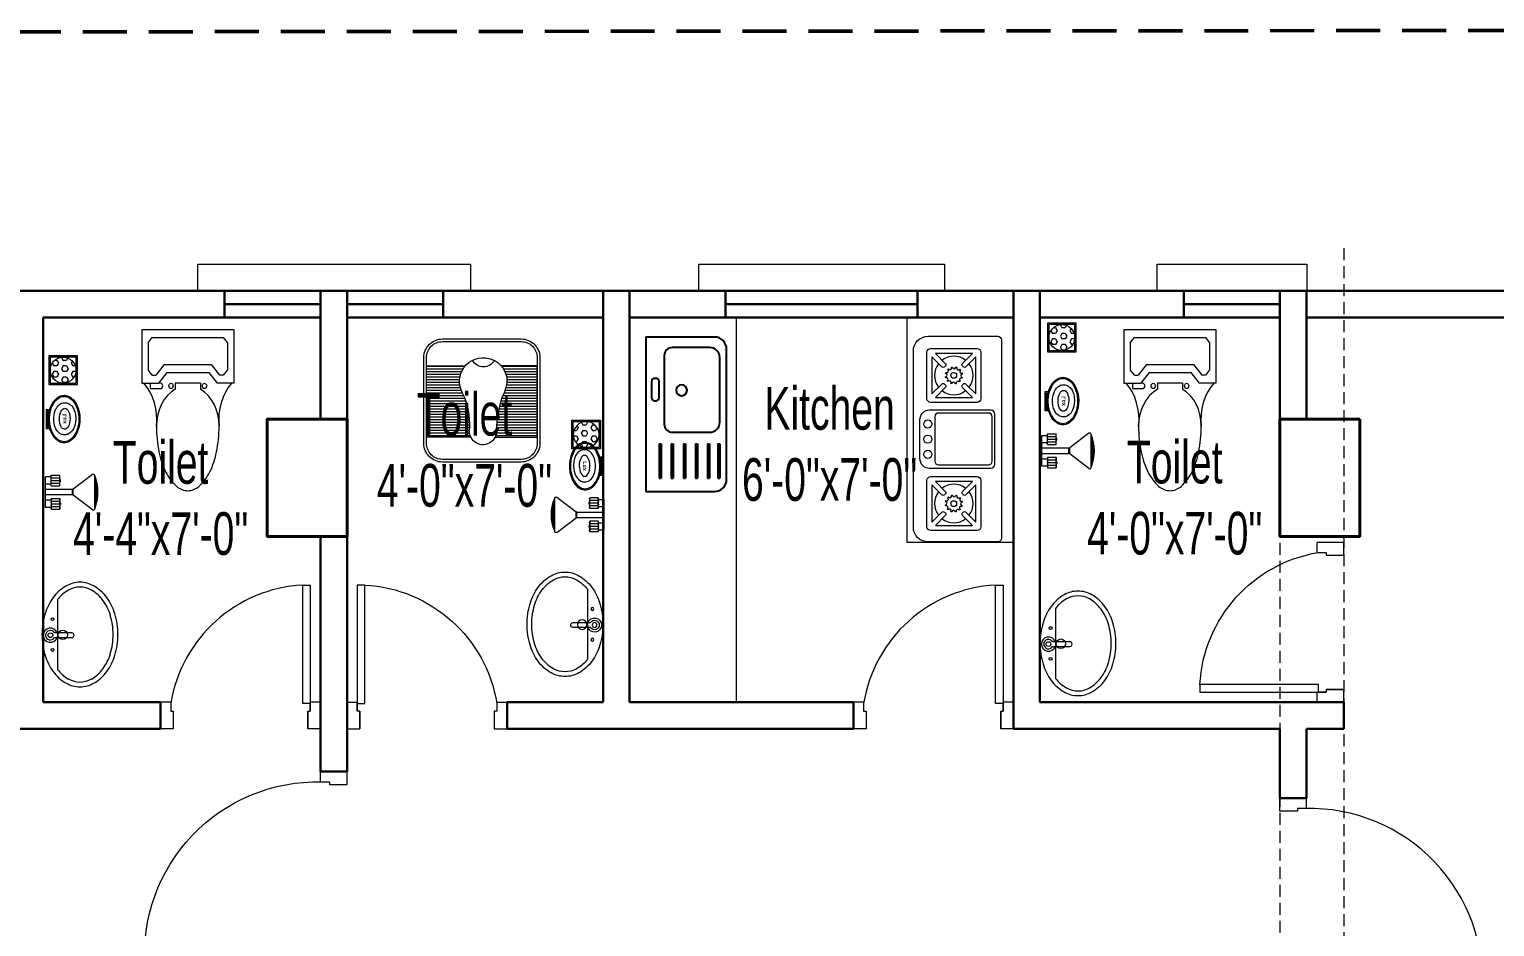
# Model space of a CAD drawing. Header units: inches. Extents: x 64086 to 138972, y -13497 to 16809.
# Drawn here: x 99157 to 99432, y -11546.3 to -11378 of the extents above; entities that cross this region are included whole.
import ezdxf

# ---------------------------------------------------------------- set-up
doc = ezdxf.new("R2010")
doc.units = ezdxf.units.IN
doc.header["$LTSCALE"] = 0.5
doc.header["$MEASUREMENT"] = 0
doc.linetypes.add('DASHED', pattern=[0.75, 0.5, -0.25])
doc.layers.get('0').update_dxf_attribs({"lineweight": 13})
for name, color, linetype, lineweight in [('A-TOIL', 6, 'Continuous', 15), ('BEAM 2', 87, 'Continuous', 15), ('Boundary', 6, 'DASHED', 50), ('Column', 1, 'Continuous', 40), ('e-tv+tel', 5, 'Continuous', 25), ('eq1', 113, 'Continuous', 25), ('f2', 94, 'Continuous', 25), ('fixture', 24, 'Continuous', 13), ('fur', 42, 'Continuous', 15), ('P-BASIN1', 6, 'Continuous', 15), ('P-COMMODE', 6, 'Continuous', 15), ('P-FLOOR-DRAIN', 4, 'Continuous', 15), ('P-SHOWER', 7, 'Continuous', 15), ('P.cap', 4, 'Continuous', 20), ('railing', 30, 'Continuous', 15), ('Raling', 35, 'Continuous', 20), ('Text-2', 7, 'Continuous', 18), ('TEXT-IN', 7, 'Continuous', 15), ('WALL', 7, 'Continuous', 30), ('WALL-0', 7, 'Continuous', 18), ('Wall_20', 253, 'Continuous', 20)]:
    doc.layers.add(name, color=color, linetype=linetype, lineweight=lineweight)
doc.styles.get("Standard").update_dxf_attribs({"font": 'ARIALNB.TTF'})
doc.styles.add('STYLE1', font='ARIALN.TTF', dxfattribs={"width": 0.8})
pattern_1 = [(225, (19362.28457, 30685.39488), (-0.0883883476, 0.0883883476), [])]

# ---------------------------------------------------------------- blocks, each defined once
blk = doc.blocks.new('door-3')
at = {"layer": 'railing'}
for p, q in [((98873.42, -21113.88), (98873.42, -21080.69)), ((98873.42, -21080.69), (98874.85, -21080.69)), ((98874.85, -21080.69), (98874.85, -21113.88)), ((98836.75, -21118.64), (98836.75, -21113.64)), ((98838.65, -21113.64), (98836.75, -21113.64)), ((98838.66, -21113.88), (98838.66, -21115.31)), ((98838.66, -21113.88), (98838.66, -21115.31)), ((98838.66, -21115.31), (98839.13, -21115.31)), ((98839.13, -21115.31), (98839.13, -21118.64)), ((98839.13, -21115.31), (98839.13, -21118.64)), ((98874.85, -21113.88), (98873.42, -21113.88)), ((98874.37, -21115.31), (98874.37, -21118.64)), ((98874.37, -21118.64), (98874.37, -21115.31)), ((98874.37, -21115.31), (98874.85, -21115.31)), ((98876.75, -21113.64), (98874.85, -21113.64)), ((98874.85, -21113.88), (98874.85, -21115.31)), ((98874.85, -21115.31), (98874.85, -21113.88)), ((98876.75, -21113.64), (98876.75, -21118.64)), ((98839.13, -21118.64), (98836.75, -21118.64)), ((98876.75, -21118.64), (98874.37, -21118.64))]:
    blk.add_line(p, q, dxfattribs=at)
blk.add_arc((98871.12, -21113.08), 32.47, 85.9343, 181.4162, dxfattribs=at)
blk = doc.blocks.new('toilet d')
at = {"layer": 'railing'}
for p, q in [((98951.72, -21113.88), (98951.72, -21091.64)), ((98951.72, -21091.64), (98953.15, -21091.64)), ((98953.15, -21091.64), (98953.15, -21113.88)), ((98925.06, -21118.64), (98925.06, -21113.64)), ((98927, -21113.64), (98925.06, -21113.64)), ((98926.96, -21113.88), (98926.96, -21115.31)), ((98926.96, -21113.88), (98926.96, -21115.31)), ((98926.96, -21115.31), (98927.44, -21115.31)), ((98927.44, -21115.31), (98927.44, -21118.64)), ((98927.44, -21115.31), (98927.44, -21118.64)), ((98953.15, -21113.88), (98951.72, -21113.88)), ((98952.68, -21115.31), (98952.68, -21118.64)), ((98952.68, -21118.64), (98952.68, -21115.31)), ((98952.68, -21115.31), (98953.15, -21115.31)), ((98955.06, -21113.64), (98953.15, -21113.64)), ((98953.15, -21113.88), (98953.15, -21115.31)), ((98953.15, -21115.31), (98953.15, -21113.88)), ((98955.06, -21113.64), (98955.06, -21118.64)), ((98927.44, -21118.64), (98925.06, -21118.64)), ((98955.06, -21118.64), (98952.68, -21118.64))]:
    blk.add_line(p, q, dxfattribs=at)
blk.add_arc((98953.17, -21118.15), 26.55, 93.112, 170.7406, dxfattribs=at)
blk = doc.blocks.new('RFG')
at = {"layer": 'eq1'}
for p, q in [((58975.63, -1234.82), (58975.16, -1234.82)), ((58978, -1234.82), (58977.52, -1234.82)), ((58980.84, -1234.82), (58980.36, -1234.82)), ((58983.67, -1234.82), (58983.2, -1234.82)), ((58986.51, -1234.82), (58986.04, -1234.82)), ((58989.35, -1234.82), (58988.88, -1234.82)), ((58975.63, -1242.84), (58975.16, -1242.84)), ((58978, -1242.84), (58977.52, -1242.84)), ((58980.84, -1242.84), (58980.36, -1242.84)), ((58983.67, -1242.84), (58983.2, -1242.84)), ((58986.51, -1242.84), (58986.04, -1242.84)), ((58989.35, -1242.84), (58988.88, -1242.84))]:
    blk.add_line(p, q, dxfattribs=at)
for points in [[(58976.37, -1209.78), (58992.47, -1209.78), (58992.45, -1245.97), (58976.37, -1245.97, -0.414214), (58973.53, -1243.14), (58973.53, -1212.62, -0.414214)], [(58988.15, -1221.65), (58988.15, -1230.22, -0.414214), (58986.26, -1232.11), (58977.49, -1232.11, -0.414214), (58975.12, -1229.74), (58975.12, -1214.61, -0.414214), (58977.49, -1212.24), (58986.26, -1212.24, -0.414214), (58988.15, -1214.13)], [(58990.06, -1219.46), (58990.42, -1219.46, -0.414214), (58991.13, -1220.17), (58991.13, -1223.99, -0.414214), (58990.42, -1224.7), (58990.06, -1224.7, -0.414214), (58989.35, -1223.99), (58989.35, -1220.17, -0.414214)]]:
    blk.add_lwpolyline(points, format="xyb", close=True, dxfattribs=at)
for points in [[(58975.16, -1234.82), (58975.16, -1242.84)], [(58975.63, -1234.82), (58975.63, -1242.84)], [(58977.52, -1234.82), (58977.52, -1242.84)], [(58978, -1234.82), (58978, -1242.84)], [(58980.36, -1234.82), (58980.36, -1242.84)], [(58980.84, -1234.82), (58980.84, -1242.84)], [(58983.2, -1234.82), (58983.2, -1242.84)], [(58983.67, -1234.82), (58983.67, -1242.84)], [(58986.04, -1234.82), (58986.04, -1242.84)], [(58986.51, -1234.82), (58986.51, -1242.84)], [(58988.88, -1234.82), (58988.88, -1242.84)], [(58989.35, -1234.82), (58989.35, -1242.84)]]:
    blk.add_lwpolyline(points, dxfattribs=at)
blk.add_circle((58984.09, -1222.25), 1.28, dxfattribs=at)
blk = doc.blocks.new('p-basin11')
at = {"lineweight": 13}
for p, q in [((-0.49, 4.45), (-0.49, 0.85)), ((0.5, 0.86), (0.5, 4.45)), ((-7.44, 1.49), (7.15, 1.49))]:
    blk.add_line(p, q, dxfattribs=at)
for centre, radius in [((-0.08, 2.58), 0.99), ((-3.35, 0.44), 0.298), ((0, 0), 0.495), ((3.06, 0.44), 0.298)]:
    blk.add_circle(centre, radius, dxfattribs=at)
for centre, radius, start, end in [((-1.18, 2.6), 11.33, 106.7647, 126.0274), ((-1.18, 2.6), 10.34, 106.7647, 126.0274), ((-1.18, 2.6), 10.34, 106.7647, 126.0274), ((-0.15, -0.85), 14.92, 90, 106.7647), ((-0.15, -0.85), 13.93, 90, 106.7647), ((-0.15, -0.85), 13.93, 90, 106.7647), ((-0.15, -0.85), 14.92, 73.2353, 90), ((-0.15, -0.85), 13.93, 73.2353, 90), ((-0.15, -0.85), 13.93, 73.2353, 90), ((0.89, 2.6), 10.34, 53.9726, 73.2353), ((0.89, 2.6), 10.34, 53.9726, 73.2353), ((0.89, 2.6), 11.33, 53.9726, 73.2353), ((-2.77, 4.78), 8.63, 126.0274, 150.3366), ((-2.77, 4.78), 7.64, 126.0274, 150.3366), ((-2.77, 4.78), 7.64, 126.0274, 150.3366), ((2.48, 4.78), 7.64, 29.6634, 53.9726), ((2.48, 4.78), 8.63, 29.6634, 53.9726), ((-5.2, 6.16), 5.84, 150.3366, 180), ((-5.2, 6.16), 5.84, 180, 209.6634), ((-5.2, 6.16), 4.85, 150.3366, 180), ((-5.2, 6.16), 4.85, 150.3366, 180), ((-5.2, 6.16), 4.85, 180, 209.6634), ((4.9, 6.16), 4.85, 0, 29.6634), ((4.9, 6.16), 4.85, 360, 29.6634), ((4.9, 6.16), 4.85, 330.3366, 0), ((4.9, 6.16), 5.84, 0, 29.6634), ((4.9, 6.16), 5.84, 330.3366, 0), ((-2.77, 7.54), 8.63, 209.6634, 233.9726), ((-2.77, 7.54), 7.64, 209.6634, 232.3), ((0, 4.45), 0.495, 0, 180), ((2.48, 7.54), 7.64, 307.7, 330.3366), ((2.48, 7.54), 8.63, 306.0274, 330.3366), ((-1.18, 9.72), 11.33, 233.9726, 253.2353), ((0, 0), 1.48, 109.6514, 70.3603), ((0, 0), 0.99, 120.3431, 59.7554), ((0.89, 9.72), 11.33, 286.7647, 306.0274), ((-0.15, 13.16), 14.92, 253.2353, 270), ((-0.15, 13.16), 14.92, 270, 286.7647)]:
    blk.add_arc(centre, radius, start, end, dxfattribs=at)
blk = doc.blocks.new('pp-sh')
at = {"ltscale": 0.01}
h = blk.add_hatch(dxfattribs=at)
h.set_pattern_fill('ANSI31', color=256, style=0)
h.set_pattern_definition(pattern_1)
h.paths.add_polyline_path([(18743.58, 25839.35), (18749.1, 25839.35, 0.199471)])
h = blk.add_hatch(dxfattribs=at)
h.set_pattern_fill('ANSI31', color=256, style=0)
h.set_pattern_definition(pattern_1)
h.paths.add_polyline_path([(18745.89, 25835.65), (18746.8, 25835.65, -0.163612), (18746.84, 25835.78), (18745.84, 25835.78, -0.163612)])
for p, q in [((18743.4, 25839), (18745.84, 25835.78)), ((18749.1, 25839.35), (18743.58, 25839.35)), ((18749.28, 25839), (18746.84, 25835.78)), ((18746.84, 25835.78), (18745.84, 25835.78)), ((18746.8, 25835.65), (18745.89, 25835.65)), ((18745.89, 25835.65), (18745.89, 25831.13)), ((18746.8, 25835.65), (18746.8, 25831.13)), ((18745.28, 25833.51), (18743.51, 25833.51)), ((18743.51, 25832.08), (18743.51, 25833.51)), ((18743.95, 25832.08), (18743.95, 25833.51)), ((18744.54, 25833.62), (18744.26, 25833.62)), ((18744.26, 25833.59), (18744.26, 25833.62)), ((18744.4, 25833.59), (18744.4, 25833.62)), ((18744.4, 25832.08), (18744.4, 25833.51)), ((18744.54, 25833.59), (18744.54, 25833.62)), ((18744.84, 25832.08), (18744.84, 25833.51)), ((18745.28, 25832.08), (18745.28, 25833.51)), ((18747.4, 25832.08), (18747.4, 25833.51)), ((18747.4, 25833.51), (18749.17, 25833.51)), ((18747.84, 25832.08), (18747.84, 25833.51)), ((18748.15, 25833.59), (18748.15, 25833.62)), ((18748.15, 25833.62), (18748.42, 25833.62)), ((18748.29, 25833.59), (18748.29, 25833.62)), ((18748.29, 25832.08), (18748.29, 25833.51)), ((18748.42, 25833.59), (18748.42, 25833.62)), ((18748.73, 25832.08), (18748.73, 25833.51)), ((18749.17, 25832.08), (18749.17, 25833.51)), ((18745.28, 25832.08), (18743.51, 25832.08)), ((18743.8, 25832.04), (18743.8, 25831.13)), ((18748.88, 25831.13), (18743.8, 25831.13)), ((18744.99, 25832.04), (18744.99, 25831.13)), ((18746.8, 25831.13), (18745.89, 25831.13)), ((18747.4, 25832.08), (18749.17, 25832.08)), ((18747.69, 25832.04), (18747.69, 25831.13)), ((18748.88, 25832.04), (18748.88, 25831.13))]:
    blk.add_line(p, q, dxfattribs=at)
for centre, radius, start, end in [((18746.34, 25832.71), 7.19, 67.4384, 112.5616), ((18743.58, 25839.13), 0.222, 90, 216.0286), ((18749.1, 25839.13), 0.222, 323.9714, 90), ((18745.67, 25835.65), 0.222, 0, 37.1678), ((18747.02, 25835.65), 0.222, 142.8322, 180), ((18743.73, 25832.87), 0.68, 70.9882, 109.0118), ((18743.73, 25833.55), 0, 152.3346, 180), ((18744.4, 25832.37), 1.22, 68.7379, 111.2621), ((18744.18, 25832.87), 0.68, 70.9882, 109.0118), ((18744.62, 25832.87), 0.68, 70.9882, 109.0118), ((18745.06, 25832.87), 0.68, 70.9882, 109.0118), ((18747.62, 25832.87), 0.68, 70.9882, 109.0118), ((18748.29, 25832.37), 1.22, 68.7379, 111.2621), ((18748.06, 25832.87), 0.68, 70.9882, 109.0118), ((18748.51, 25832.87), 0.68, 70.9882, 109.0118), ((18748.95, 25832.87), 0.68, 70.9882, 109.0118), ((18748.95, 25833.55), 0, 0, 27.6654), ((18743.73, 25832.72), 0.68, 250.9882, 289.0118), ((18744.18, 25832.72), 0.68, 250.9882, 289.0118), ((18744.62, 25832.72), 0.68, 250.9882, 289.0118), ((18745.06, 25832.72), 0.68, 250.9882, 289.0118), ((18747.62, 25832.72), 0.68, 250.9882, 289.0118), ((18748.06, 25832.72), 0.68, 250.9882, 289.0118), ((18748.51, 25832.72), 0.68, 250.9882, 289.0118), ((18748.95, 25832.72), 0.68, 250.9882, 289.0118)]:
    blk.add_arc(centre, radius, start, end, dxfattribs=at)
blk = doc.blocks.new('RY')
at = {"layer": 'fixture'}
for p, q in [((227073.05, -59649.09), (227072.37, -59649.09)), ((227073.05, -59649.32), (227072.43, -59649.32)), ((227073.05, -59649.54), (227072.48, -59649.54)), ((227073.05, -59649.76), (227072.52, -59649.76)), ((227073.05, -59649.98), (227072.56, -59649.98)), ((227073.05, -59650.2), (227072.59, -59650.2)), ((227073.05, -59650.42), (227072.61, -59650.42)), ((227073.05, -59650.64), (227072.62, -59650.64)), ((227073.05, -59652.62), (227073.05, -59649.09)), ((227072.39, -59652.62), (227073.05, -59652.62)), ((227073.05, -59652.4), (227072.45, -59652.4)), ((227073.05, -59652.18), (227072.49, -59652.18)), ((227073.05, -59651.96), (227072.54, -59651.96)), ((227073.05, -59651.74), (227072.57, -59651.74)), ((227073.05, -59651.52), (227072.59, -59651.52)), ((227073.05, -59651.3), (227072.61, -59651.3)), ((227073.05, -59651.08), (227072.62, -59651.08)), ((227073.05, -59650.86), (227072.63, -59650.86))]:
    blk.add_line(p, q, dxfattribs=at)
at = {"layer": 'fixture', "color": 37}
blk.add_ellipse((227069.56, -59650.94), major_axis=(0.03, 1.96), ratio=0.508227, dxfattribs=at)
at = {"layer": 'fixture'}
for points, knots in [([(227069.67, -59655.34), (227070.14, -59655.34), (227070.61, -59655.17), (227071.49, -59654.46), (227071.88, -59653.92), (227072.44, -59652.6), (227072.61, -59651.83), (227072.64, -59650.26), (227072.52, -59649.46), (227072.02, -59648.09), (227071.65, -59647.51), (227070.8, -59646.71), (227070.32, -59646.49), (227069.39, -59646.39), (227068.91, -59646.52), (227068.01, -59647.13), (227067.6, -59647.62), (227066.98, -59648.88), (227066.78, -59649.63), (227066.67, -59651.2), (227066.76, -59652), (227067.19, -59653.43), (227067.53, -59654.05), (227068.36, -59654.94), (227068.83, -59655.21), (227069.42, -59655.33), (227069.54, -59655.34), (227069.67, -59655.34)], [0, 0, 0, 0, 0.512242, 0.512242, 1.024485, 1.024485, 1.536727, 1.536727, 2.04897, 2.04897, 2.561212, 2.561212, 3.073455, 3.073455, 3.585697, 3.585697, 4.09794, 4.09794, 4.610182, 4.610182, 5.122425, 5.122425, 5.634667, 5.634667, 6.14691, 6.14691, 6.283185, 6.283185, 6.283185, 6.283185]), ([(227069.67, -59655.14), (227070.05, -59655.14), (227070.44, -59655.01), (227071.19, -59654.47), (227071.55, -59654.05), (227072.1, -59652.97), (227072.3, -59652.32), (227072.46, -59650.96), (227072.43, -59650.24), (227072.15, -59648.92), (227071.9, -59648.32), (227071.27, -59647.37), (227070.89, -59647.03), (227070.12, -59646.65), (227069.74, -59646.59), (227068.97, -59646.73), (227068.58, -59646.93), (227067.86, -59647.63), (227067.53, -59648.13), (227067.07, -59649.31), (227066.93, -59650), (227066.89, -59651.43), (227067, -59652.18), (227067.43, -59653.43), (227067.73, -59653.96), (227068.41, -59654.72), (227068.79, -59654.96), (227069.34, -59655.12), (227069.5, -59655.14), (227069.67, -59655.14)], [0, 0, 0, 0, 0.466932, 0.466932, 0.933864, 0.933864, 1.400796, 1.400796, 1.867727, 1.867727, 2.334659, 2.334659, 2.801591, 2.801591, 3.268523, 3.268523, 3.735455, 3.735455, 4.202387, 4.202387, 4.669318, 4.669318, 5.165008, 5.165008, 5.62593, 5.62593, 6.080806, 6.080806, 6.283185, 6.283185, 6.283185, 6.283185])]:
    blk.add_open_spline(points, degree=3, knots=knots, dxfattribs=at)
at = {"layer": 'fixture', "color": 37}
blk.add_open_spline([(227069.6, -59647.92), (227069.34, -59647.91), (227069.09, -59647.98), (227068.25, -59648.39), (227067.93, -59648.94), (227067.55, -59650.04), (227067.47, -59650.66), (227067.53, -59651.62), (227067.59, -59651.97), (227067.78, -59652.58), (227067.9, -59652.86), (227068.21, -59653.33), (227068.41, -59653.53), (227068.88, -59653.84), (227069.16, -59653.93), (227069.74, -59653.97), (227070.04, -59653.9), (227070.53, -59653.65), (227070.73, -59653.47), (227071.05, -59653.09), (227071.17, -59652.88), (227071.47, -59652.22), (227071.57, -59651.72), (227071.64, -59650.73), (227071.6, -59650.22), (227071.4, -59649.43), (227071.28, -59649.13), (227070.94, -59648.58), (227070.71, -59648.32), (227070.17, -59648.01), (227069.9, -59647.92), (227069.6, -59647.92)], degree=3, knots=[0, 0, 0, 0, 0.251826, 0.251826, 0.981976, 0.981976, 1.712126, 1.712126, 2.138681, 2.138681, 2.508948, 2.508948, 2.825837, 2.825837, 3.120106, 3.120106, 3.414376, 3.414376, 3.708645, 3.708645, 4.002915, 4.002915, 4.608496, 4.608496, 5.214077, 5.214077, 5.606251, 5.606251, 5.998425, 5.998425, 6.283185, 6.283185, 6.283185, 6.283185], dxfattribs=at)
at = {"layer": 'fixture', "color": 37, "text_generation_flag": 4}
blk.add_text('Lux ', height=0.75, rotation=90, dxfattribs=at).set_placement((227069.24, -59651.81))
blk = doc.blocks.new('*X21')
at = {"color": 0}
for p, q in [((348.86, 2156.4), (349.37, 2156.4)), ((349.22, 2157.49), (349.37, 2157.49)), ((349.37, 2156.4), (349.69, 2156.94)), ((349.69, 2156.94), (349.37, 2157.49)), ((350.31, 2158.03), (350.62, 2158.57)), ((350.62, 2157.49), (350.31, 2158.03)), ((350.31, 2155.86), (350.62, 2156.4)), ((350.62, 2158.57), (351.25, 2158.57)), ((350.62, 2157.49), (351.25, 2157.49)), ((350.62, 2156.4), (351.25, 2156.4)), ((351.56, 2158.03), (351.25, 2158.57)), ((351.25, 2157.49), (351.56, 2158.03)), ((351.56, 2155.86), (351.25, 2156.4)), ((352.19, 2156.94), (352.5, 2157.49)), ((352.5, 2156.4), (352.19, 2156.94)), ((352.5, 2157.49), (353.12, 2157.49)), ((352.5, 2156.4), (353.12, 2156.4)), ((353.12, 2156.4), (353.44, 2156.94)), ((353.44, 2156.94), (353.12, 2157.49)), ((349, 2155.32), (349.37, 2155.32)), ((349.69, 2154.78), (349.37, 2155.32)), ((349.51, 2154.48), (349.69, 2154.78)), ((350.62, 2155.32), (350.31, 2155.86)), ((350.41, 2153.86), (350.62, 2154.24)), ((350.62, 2155.32), (351.25, 2155.32)), ((350.62, 2154.24), (351.25, 2154.24)), ((351.25, 2155.32), (351.56, 2155.86)), ((351.56, 2153.7), (351.25, 2154.24)), ((351.56, 2153.69), (351.56, 2153.7)), ((352.19, 2154.78), (352.5, 2155.32)), ((352.5, 2154.24), (352.19, 2154.78)), ((352.5, 2155.32), (353.12, 2155.32)), ((352.5, 2154.24), (352.92, 2154.24)), ((353.43, 2154.79), (353.12, 2155.32))]:
    blk.add_line(p, q, dxfattribs=at)
blk = doc.blocks.new('P-FLOOR')
at = {"layer": 'P-FLOOR-DRAIN'}
for points in [[(-2.08, 5.48), (-2.08, 0.98), (2.42, 0.98), (2.42, 5.48)], [(-1.85, 5.25), (-1.85, 1.2), (2.2, 1.2), (2.2, 5.25)]]:
    blk.add_lwpolyline(points, close=True, dxfattribs=at)
blk.add_circle((0.17, 3.23), 2.02, dxfattribs=at)
at = {"layer": 'P-FLOOR-DRAIN', "xscale": 0.8, "yscale": 0.8, "zscale": 0.8, "rotation": 270}
blk.add_blockref('*X21', (-1724.74, 284.25), dxfattribs=at)
blk = doc.blocks.new('A$C31E24FA5')
at = {"layer": 'fur'}
for p, q in [((0.5, 17.93), (7.16, 17.93)), ((0.5, 17.43), (6.8, 17.43)), ((0.5, 16.93), (6.54, 16.93)), ((14.06, 17.93), (21.26, 17.93)), ((14.42, 17.43), (21.26, 17.43)), ((14.68, 16.93), (21.26, 16.93)), ((0.5, 16.43), (6.35, 16.43)), ((0.5, 15.93), (6.23, 15.93)), ((0.5, 15.43), (6.2, 15.43)), ((0.5, 14.93), (6.21, 14.93)), ((0.5, 14.43), (6.27, 14.43)), ((0.5, 13.93), (6.37, 13.93)), ((14.87, 16.43), (21.26, 16.43)), ((14.91, 13.93), (21.26, 13.93)), ((14.99, 15.93), (21.26, 15.93)), ((15.02, 14.43), (21.26, 14.43)), ((15.06, 15.43), (21.26, 15.43)), ((15.06, 14.93), (21.26, 14.93)), ((0.5, 13.43), (6.52, 13.43)), ((0.5, 12.93), (6.71, 12.93)), ((0.5, 12.43), (6.97, 12.43)), ((0.5, 11.93), (7.17, 11.93)), ((0.5, 11.43), (7.32, 11.43)), ((13.87, 11.43), (21.26, 11.43)), ((14.06, 11.93), (21.26, 11.93)), ((14.27, 12.43), (21.26, 12.43)), ((14.5, 12.93), (21.26, 12.93)), ((14.74, 13.43), (21.26, 13.43)), ((0.5, 10.93), (7.45, 10.93)), ((0.5, 10.43), (7.57, 10.43)), ((0.5, 9.93), (7.68, 9.93)), ((0.5, 9.43), (7.78, 9.43)), ((0.5, 8.93), (7.87, 8.93)), ((0.5, 8.43), (7.94, 8.43)), ((13.21, 8.43), (21.26, 8.43)), ((13.27, 8.93), (21.26, 8.93)), ((13.35, 9.43), (21.26, 9.43)), ((13.45, 9.93), (21.26, 9.93)), ((13.57, 10.43), (21.26, 10.43)), ((13.71, 10.93), (21.26, 10.93)), ((0.5, 7.93), (8, 7.93)), ((0.5, 7.43), (8.06, 7.43)), ((0.5, 6.93), (8.1, 6.93)), ((0.5, 6.43), (8.12, 6.43)), ((0.5, 5.93), (8.14, 5.93)), ((13.13, 6.93), (21.26, 6.93)), ((13.14, 7.43), (21.26, 7.43)), ((13.15, 6.43), (21.26, 6.43)), ((13.16, 7.93), (21.26, 7.93)), ((13.21, 5.93), (21.26, 5.93)), ((0.5, 5.43), (8.16, 5.43)), ((0.5, 4.93), (8.29, 4.93)), ((13.06, 4.93), (21.26, 4.93)), ((13.18, 5.43), (21.26, 5.43))]:
    blk.add_line(p, q, dxfattribs=at)
for points in [[(3.5, 0), (18.26, 0, 0.414214), (21.76, 3.5), (21.76, 19.59, 0.414214), (18.26, 23.09), (3.5, 23.09, 0.414214), (0, 19.59), (0, 3.5, 0.414214)], [(3.5, 0.5), (18.26, 0.5, 0.414214), (21.26, 3.5), (21.26, 19.59, 0.414214), (18.26, 22.59), (3.5, 22.59, 0.414214), (0.5, 19.59), (0.5, 3.5, 0.414214)], [(14.5, 12.93, 1.187601), (6.22, 15.87, 0.159476), (7.07, 12.25, -0.071892), (8.14, 5.92, 1.143323), (13.15, 6.33, -0.127468)]]:
    blk.add_lwpolyline(points, format="xyb", close=True, dxfattribs=at)
for points in [[(8.4, 4.67), (0.5, 4.67), (0.5, 18.07), (7.27, 18.07)], [(12.95, 4.67), (21.26, 4.67), (21.26, 18.07), (13.95, 18.07)]]:
    blk.add_lwpolyline(points, dxfattribs=at)
blk.add_arc((10.58, 20.16), 2.31, 208.2976, 332.3555, dxfattribs=at)
blk = doc.blocks.new('A$C3B0820DD')
at = {"layer": 'A-TOIL'}
for p, q in [((0, 26.47), (0, 17.65)), ((0, 26.47), (15.1, 26.47)), ((1.03, 24.26), (1.72, 25.14)), ((1.03, 24.26), (1.03, 19.85)), ((1.72, 25.14), (13.38, 25.14)), ((13.38, 25.14), (14.07, 24.26)), ((14.07, 24.26), (14.07, 19.85)), ((15.1, 26.47), (15.1, 17.65)), ((1.72, 18.97), (1.03, 19.85)), ((3.69, 20.73), (2.32, 18.97)), ((4.12, 19.41), (2.74, 17.65)), ((3.69, 20.73), (11.41, 20.73)), ((4.12, 19.41), (10.98, 19.41)), ((10.98, 19.41), (12.35, 17.65)), ((11.41, 20.73), (12.78, 18.97)), ((14.07, 19.85), (13.38, 18.97)), ((0, 17.65), (2.74, 17.65)), ((1.37, 17.65), (1.37, 16.76)), ((1.72, 18.97), (2.32, 18.97)), ((3.09, 17.65), (2.74, 17.65)), ((5.49, 17.65), (5.49, 16.65)), ((9.61, 17.65), (5.49, 17.65)), ((9.61, 17.65), (9.61, 16.65)), ((15.1, 17.65), (12.35, 17.65)), ((13.38, 18.97), (12.78, 18.97)), ((1.37, 16.76), (3.09, 16.76))]:
    blk.add_line(p, q, dxfattribs=at)
for centre, major_axis, start_param, end_param in [((-3.71, 11.66), (0, 7.94), 4.576272, 5.566047), ((3.09, 17.2), (0, 0.441), 3.141593, 6.283185), ((4.8, 17.2), (0, 0.441), 4.712389, 10.995574), ((10.29, 17.2), (0, 0.441), 4.712389, 10.995574), ((18.81, 11.66), (0, 7.94), 0.717138, 1.706913), ((7.55, 10.59), (0, 6.62), 0.411517, 1.570796), ((7.55, 10.59), (0, 6.62), -1.570796, -0.411517), ((15.53, 10.59), (0, 16.88), 1.570797, 1.824118), ((-0.44, 10.59), (0, 16.88), 4.459068, 4.712388), ((11.59, 9.28), (0, 11.65), 1.824118, 2.129396), ((3.5, 9.28), (0, 11.65), 4.153789, 4.459067), ((9.11, 7.28), (0, 7.88), 2.129396, 2.556312), ((5.99, 7.28), (0, 7.88), 3.726874, 4.153789), ((7.55, 4.25), (0, 4.25), 2.556313, 3.141592), ((7.55, 4.25), (0, 4.25), 3.141593, 3.726873)]:
    blk.add_ellipse(centre, major_axis=major_axis, ratio=0.777778, start_param=start_param, end_param=end_param, dxfattribs=at)
blk = doc.blocks.new('BURNER')
at = {"layer": 'fur'}
for points in [[(-21, -15), (-21, -0.75, -0.414214), (-20.25, 0), (20.25, 0, -0.414214), (21, -0.75), (21, -15, -0.414214), (18, -18), (-18, -18, -0.414214)], [(-5.9, -2.13), (-5.9, -14.72, 0.414214), (-3.9, -16.72), (3.94, -16.72, 0.414214), (5.94, -14.72), (5.94, -2.13, 0.414214), (5.19, -1.38), (-5.15, -1.38, 0.414214)], [(-5.32, -2.63), (-5.32, -12.88, 0.414214), (-4.57, -13.63), (4.53, -13.63, 0.414214), (5.28, -12.88), (5.28, -2.63, 0.414214), (4.53, -1.88), (-4.57, -1.88, 0.414214)], [(-18.5, -14.47), (-18.5, -4.97, -0.414214), (-17.75, -4.22), (-8.25, -4.22, -0.414214), (-7.5, -4.97), (-7.5, -14.47, -0.414214), (-8.25, -15.22), (-17.75, -15.22, -0.414214)], [(-17.5, -5.93), (-17.5, -13.51), (-15.47, -11.48, -0.414214), (-14.91, -11.48), (-14.76, -11.62, -0.414214), (-14.76, -12.19), (-16.79, -14.22), (-9.21, -14.22), (-11.24, -12.19, -0.414214), (-11.24, -11.62), (-11.1, -11.48, -0.414214), (-10.53, -11.48), (-8.5, -13.51), (-8.5, -5.93), (-10.53, -7.96, -0.414214), (-11.1, -7.96), (-11.24, -7.81, -0.414214), (-11.24, -7.25), (-9.21, -5.22), (-16.79, -5.22), (-14.76, -7.25, -0.414214), (-14.76, -7.81), (-14.91, -7.96, -0.414214), (-15.47, -7.96)], [(7.67, -14.47), (7.67, -4.97, -0.414214), (8.42, -4.22), (17.92, -4.22, -0.414214), (18.67, -4.97), (18.67, -14.47, -0.414214), (17.92, -15.22), (8.42, -15.22, -0.414214)], [(8.67, -5.93), (8.67, -13.51), (10.7, -11.48, -0.414214), (11.26, -11.48), (11.4, -11.62, -0.414214), (11.4, -12.19), (9.37, -14.22), (16.96, -14.22), (14.93, -12.19, -0.414214), (14.93, -11.62), (15.07, -11.48, -0.414214), (15.64, -11.48), (17.67, -13.51), (17.67, -5.93), (15.64, -7.96, -0.414214), (15.07, -7.96), (14.93, -7.81, -0.414214), (14.93, -7.25), (16.96, -5.22), (9.37, -5.22), (11.4, -7.25, -0.414214), (11.4, -7.81), (11.26, -7.96, -0.414214), (10.7, -7.96)], [(-13.5, -8.05, -0.029973), (-13.29, -8, 0.921201), (-12.6, -8.03, -0.029973), (-12.4, -8.09, 0.921201), (-11.8, -8.46, -0.029973), (-11.66, -8.61, 0.921201), (-11.33, -9.22, -0.029973), (-11.29, -9.43, 0.921201), (-11.31, -10.12, -0.029973), (-11.37, -10.32, 0.921201), (-11.74, -10.91, -0.029973), (-11.89, -11.06, 0.921201), (-12.51, -11.39, -0.029973), (-12.71, -11.43, 0.921201), (-13.4, -11.41, -0.029973), (-13.6, -11.35, 0.921201), (-14.2, -10.98, -0.029973), (-14.34, -10.83, 0.921201), (-14.67, -10.21, -0.029973), (-14.71, -10.01, 0.921201), (-14.69, -9.31, -0.029973), (-14.63, -9.11, 0.921201), (-14.26, -8.52, -0.029973), (-14.11, -8.38, 0.921201)], [(12.67, -8.05, -0.029973), (12.87, -8, 0.921201), (13.57, -8.03, -0.029973), (13.77, -8.09, 0.921201), (14.36, -8.46, -0.029973), (14.51, -8.61, 0.921201), (14.83, -9.22, -0.029973), (14.88, -9.43, 0.921201), (14.86, -10.12, -0.029973), (14.8, -10.32, 0.921201), (14.43, -10.91, -0.029973), (14.28, -11.06, 0.921201), (13.66, -11.39, -0.029973), (13.46, -11.43, 0.921201), (12.76, -11.41, -0.029973), (12.56, -11.35, 0.921201), (11.97, -10.98, -0.029973), (11.83, -10.83, 0.921201), (11.5, -10.21, -0.029973), (11.45, -10.01, 0.921201), (11.48, -9.31, -0.029973), (11.54, -9.11, 0.921201), (11.91, -8.52, -0.029973), (12.06, -8.38, 0.921201)]]:
    blk.add_lwpolyline(points, format="xyb", close=True, dxfattribs=at)
for centre, radius in [((-13.01, -9.75), 0.597), ((13.19, -9.75), 0.597), ((-3.07, -15.05), 0.834), ((0.02, -15.05), 0.834), ((3.11, -15.05), 0.834)]:
    blk.add_circle(centre, radius, dxfattribs=at)
for centre, start, end in [((-13, -9.72), 52.3105, 127.6895), ((13.17, -9.72), 52.3105, 127.6895), ((-13, -9.72), 142.3105, 217.6895), ((-13, -9.72), 322.3105, 37.6895), ((13.17, -9.72), 142.3105, 217.6895), ((13.17, -9.72), 322.3105, 37.6895), ((-13, -9.72), 232.3105, 307.6895), ((13.17, -9.72), 232.3105, 307.6895)]:
    blk.add_arc(centre, 3.93, start, end, dxfattribs=at)

msp = doc.modelspace()

# ---------------------------------------------------------------- linework, layer by layer
at = {"layer": 'BEAM 2', "linetype": 'DASHED', "ltscale": 9}
for p, q in [((99403.65, -11419.09), (99403.65, -11806.11)), ((99564.68, -11427.09), (98498.68, -11427.09)), ((98544.68, -11427.09), (99564.68, -11427.09)), ((99391.65, -11427.09), (99391.65, -11806.11))]:
    msp.add_line(p, q, dxfattribs=at)
at = {"layer": 'Boundary', "color": 1, "ltscale": 33}
msp.add_lwpolyline([(99674.11, -11378.04), (99817.7, -11983.02), (98473.7, -11983.12), (98474.11, -11379.12), (99674.11, -11378.04)], dxfattribs=at)
at = {"layer": 'Column'}
for points in [[(99216.67, -11451.12), (99201.67, -11451.12), (99201.67, -11473.12), (99216.67, -11473.12)], [(99406.65, -11451.12), (99391.65, -11451.12), (99391.65, -11473.12), (99406.65, -11473.12)], [(99406.65, -11451.12), (99391.65, -11451.12), (99391.65, -11473.12), (99406.65, -11473.12)]]:
    msp.add_lwpolyline(points, close=True, dxfattribs=at)
at = {"layer": 'e-tv+tel', "lineweight": 30}
for p, q in [((99211.67, -11427.1), (99193.67, -11427.1)), ((99287.66, -11427.1), (99323.66, -11427.1)), ((99193.67, -11429.6), (99211.67, -11429.6)), ((99216.67, -11429.6), (99234.67, -11429.6)), ((99287.66, -11429.6), (99323.66, -11429.6)), ((99373.65, -11429.6), (99391.65, -11429.6)), ((99193.67, -11432.1), (99211.67, -11432.1)), ((99287.66, -11432.1), (99323.66, -11432.1))]:
    msp.add_line(p, q, dxfattribs=at)
for points in [[(99216.67, -11432.1), (99216.67, -11427.1), (99234.67, -11427.1), (99234.67, -11432.1)], [(99373.65, -11432.1), (99373.65, -11427.1), (99391.65, -11427.1), (99391.65, -11432.1)]]:
    msp.add_lwpolyline(points, close=True, dxfattribs=at)
at = {"layer": 'P-BASIN1', "lineweight": 40}
for points in [[(99216.67, -11451.12), (99201.67, -11451.12), (99201.67, -11473.12), (99216.67, -11473.12)], [(99406.65, -11451.12), (99391.65, -11451.12), (99391.65, -11473.12), (99406.65, -11473.12)]]:
    msp.add_lwpolyline(points, close=True, dxfattribs=at)
at = {"layer": 'P.cap', "ltscale": 15}
msp.add_lwpolyline([(98498.68, -11427.09), (99564.68, -11427.09), (99564.68, -11451.12), (99600.68, -11451.12), (99600.68, -11545.3), (99564.68, -11545.3), (99564.68, -11573.25), (99600.62, -11573.25), (99600.68, -11679.75), (99627.68, -11679.75), (99627.68, -11686.93), (99663.68, -11686.93), (99663.68, -11776.05), (99668.89, -11776.04), (99668.68, -11865.12), (99685.68, -11865.12), (99685.68, -11959.12), (99116.67, -11959.12), (99116.67, -11972.12), (99006.67, -11972.12), (99006.67, -11959.12), (98498.68, -11959.12), (98498.68, -11427.09)], dxfattribs=at)
at = {"layer": 'Raling'}
msp.add_line((99289.67, -11432.1), (99289.67, -11504.25), dxfattribs=at)
for points in [[(99321.65, -11432.2), (99321.65, -11474.2), (99341.65, -11474.2), (99341.65, -11439.19)], [(99341.65, -11437.19), (99341.65, -11432.2), (99321.65, -11432.2)]]:
    msp.add_lwpolyline(points, dxfattribs=at)
at = {"layer": 'TEXT-IN', "ltscale": 15}
msp.add_lwpolyline([(99023.16, -11427.1), (99564.68, -11427.09), (99564.68, -11451.12), (99600.68, -11451.12), (99600.68, -11545.3), (99564.68, -11545.27), (99564.68, -11572.24), (99564.68, -11573.25), (99600.62, -11573.25), (99600.68, -11679.75), (99627.68, -11679.75), (99627.68, -11682.28), (99394.42, -11682.28), (99394.42, -11667.49), (99196.19, -11667.49), (99196.19, -11703.25), (99066.85, -11702.53), (99066.89, -11557.07), (99014.68, -11557.29), (99014.66, -11427)], dxfattribs=at)
at = {"layer": 'WALL', "color": 0, "ltscale": 3}
for p, q in [((99130.67, -11427.1), (99193.67, -11427.1)), ((99159.67, -11427.09), (99159.67, -11427.1)), ((99193.67, -11432.1), (99193.67, -11427.1)), ((99211.67, -11427.09), (99211.67, -11451.12)), ((99211.67, -11427.1), (99231.67, -11427.1)), ((99211.67, -11432.1), (99211.67, -11427.1)), ((99216.67, -11427.09), (99216.67, -11451.12)), ((99234.67, -11427.1), (99287.66, -11427.1)), ((99234.67, -11432.1), (99234.67, -11427.1)), ((99234.67, -11432.1), (99234.67, -11427.1)), ((99264.67, -11427.09), (99264.67, -11504.25)), ((99269.67, -11427.09), (99269.67, -11504.25)), ((99287.66, -11432.1), (99287.66, -11427.1)), ((99323.66, -11427.1), (99341.65, -11427.1)), ((99323.66, -11432.1), (99323.66, -11427.1)), ((99341.65, -11427.09), (99341.65, -11509.25)), ((99341.65, -11427.1), (99373.65, -11427.1)), ((99346.65, -11427.09), (99346.65, -11504.25)), ((99373.65, -11432.1), (99373.65, -11427.1)), ((99391.65, -11432.1), (99391.65, -11427.1)), ((99391.65, -11427.1), (99449.17, -11427.1)), ((99159.67, -11432.1), (99193.67, -11432.1)), ((99159.67, -11432.1), (99159.67, -11504.25)), ((99162.67, -11432.1), (99189.67, -11432.1)), ((99216.67, -11432.1), (99231.67, -11432.1)), ((99234.67, -11432.1), (99264.67, -11432.1)), ((99269.67, -11432.1), (99287.66, -11432.1)), ((99323.66, -11432.1), (99341.65, -11432.1)), ((99373.65, -11432.1), (99346.65, -11432.1)), ((99396.65, -11432.1), (99449.17, -11432.1)), ((99211.67, -11473.12), (99211.67, -11517.25)), ((99216.67, -11473.12), (99216.67, -11517.25)), ((99159.67, -11504.25), (99181.67, -11504.25)), ((99181.67, -11509.25), (99181.67, -11504.25)), ((99264.67, -11504.25), (99246.67, -11504.25)), ((99246.67, -11504.25), (99246.67, -11509.25)), ((99269.67, -11504.25), (99311.65, -11504.25)), ((99311.65, -11504.25), (99311.65, -11509.25)), ((99346.65, -11504.25), (99403.65, -11504.25)), ((99154.67, -11509.25), (99181.67, -11509.25)), ((99246.67, -11509.25), (99264.67, -11509.25)), ((99264.67, -11509.25), (99311.65, -11509.25)), ((99341.65, -11509.25), (99391.65, -11509.25))]:
    msp.add_line(p, q, dxfattribs=at)
at = {"layer": 'WALL'}
for p, q in [((99391.65, -11451.12), (99391.65, -11427.09)), ((99396.65, -11451.12), (99396.65, -11427.09)), ((99403.65, -11509.25), (99403.65, -11504.25)), ((99391.65, -11522.25), (99391.65, -11509.25)), ((99396.65, -11522.25), (99396.65, -11509.25)), ((99396.65, -11509.25), (99403.65, -11509.25)), ((99396.65, -11522.25), (99391.65, -11522.25))]:
    msp.add_line(p, q, dxfattribs=at)
at = {"layer": 'WALL', "ltscale": 3}
msp.add_line((99211.67, -11517.25), (99216.67, -11517.25), dxfattribs=at)
at = {"layer": 'Wall_20'}
for points in [[(99193.67, -11427.1), (99188.67, -11427.1), (99188.67, -11422.1), (99234.81, -11422.1), (99239.81, -11422.1), (99239.81, -11427.1)], [(99287.66, -11427.1), (99282.66, -11427.1), (99282.66, -11422.1), (99323.71, -11422.1), (99328.71, -11422.1), (99328.71, -11427.1)], [(99373.65, -11427.1), (99368.65, -11427.1), (99368.65, -11422.1), (99391.69, -11422.1), (99396.69, -11422.1), (99396.69, -11427.1)]]:
    msp.add_lwpolyline(points, dxfattribs=at)

# ---------------------------------------------------------------- block references
at = {"layer": 'f2', "xscale": -0.7999999999593104, "yscale": 0.7999999999883585, "zscale": 0.8, "rotation": 0.03364427398062197}
msp.add_blockref('RFG', (146466.1, -10440.21), dxfattribs=at)
at = {"layer": 'fur', "xscale": 0.9180270000360906, "yscale": 0.9180270000360906, "zscale": 0.9180270000360906, "rotation": 270}
msp.add_blockref('BURNER', (99339.42, -11454.88, -703.04), dxfattribs=at)
at = {"layer": 'P-BASIN1', "yscale": 0.8999999999941792, "zscale": 0.8999999999999773}
for p, xscale, rotation in [((99263.08, -11489.75), -0.9000000000232831, 90), ((99161, -11491.67), 0.9000000000232831, 270), ((99348.24, -11493.33), 0.9000000000232831, 270)]:
    msp.add_blockref('p-basin11', p, dxfattribs=dict(at, xscale=xscale, rotation=rotation))
at = {"layer": 'P-COMMODE', "xscale": 1.142307692440227, "yscale": 1.142307692265604, "zscale": 1.142307692307668}
for p in [(99178.15, -11464.56), (99362.41, -11464.56)]:
    msp.add_blockref('A$C3B0820DD', p, dxfattribs=at)
at = {"layer": 'P-COMMODE', "xscale": -1}
msp.add_blockref('A$C31E24FA5', (99252.82, -11459.19), dxfattribs=at)
at = {"layer": 'P-FLOOR-DRAIN', "linetype": 'Continuous', "yscale": 1.199999999982538, "zscale": 1.200000000000045}
for p, xscale, rotation in [((99346.88, -11435.64, -703.04), 1.199999999953434, 270), ((99159.51, -11441.74), 1.199999999953434, 270), ((99265.39, -11453.83), -1.199999999953434, 90)]:
    msp.add_blockref('P-FLOOR', p, dxfattribs=dict(at, xscale=xscale, rotation=rotation))
at = {"layer": 'P-SHOWER', "yscale": 1.125, "zscale": 1.125}
for p, xscale, rotation in [((70286.97, 9632.53, -1406.07), 1.125, 270), ((70100.04, 9624.8, -703.04), 1.125, 270), ((128324.88, 9620.56, -703.04), -1.125, 90)]:
    msp.add_blockref('pp-sh', p, dxfattribs=dict(at, xscale=xscale, rotation=rotation))
at = {"layer": 'railing', "xscale": -1, "rotation": 90}
for name, p in [('toilet d', (78285.01, 87450.81)), ('door-3', (78098.03, 87319.5))]:
    msp.add_blockref(name, p, dxfattribs=at)
at = {"layer": 'railing'}
for p in [(256.61, 9609.39), (386.6, 9609.39)]:
    msp.add_blockref('toilet d', p, dxfattribs=at)
at = {"layer": 'railing', "xscale": -1}
msp.add_blockref('toilet d', (198171.72, 9609.39), dxfattribs=at)
at = {"layer": 'railing', "rotation": 270}
msp.add_blockref('door-3', (120510.3, 87314.5), dxfattribs=at)
at = {"layer": 'WALL-0', "rotation": 180}
for p in [(326420.62, -71098.64, -1406.07), (326233.25, -71102.01, -703.04)]:
    msp.add_blockref('RY', p, dxfattribs=at)
at = {"layer": 'WALL-0', "xscale": -1, "rotation": 180}
msp.add_blockref('RY', (-127808.35, -71110.83, -703.04), dxfattribs=at)

# ---------------------------------------------------------------- texts
at = {"layer": 'Text-2', "char_height": 8, "width": 52.7533, "attachment_point": 2, "style": 'STYLE1'}
for s, insert in [('Toilet\\P4\'-0"x7\'-0"', (99238.67, -11446.22)), ('Kitchen\\P6\'-0"x7\'-0"', (99307.18, -11445.12)), ('Toilet\\P4\'-4"x7\'-0"', (99181.68, -11455.26)), ('Toilet\\P4\'-0"x7\'-0"', (99371.92, -11455.19))]:
    msp.add_mtext(s, dxfattribs=dict(at, insert=insert))

doc.saveas('drawing.dxf')
